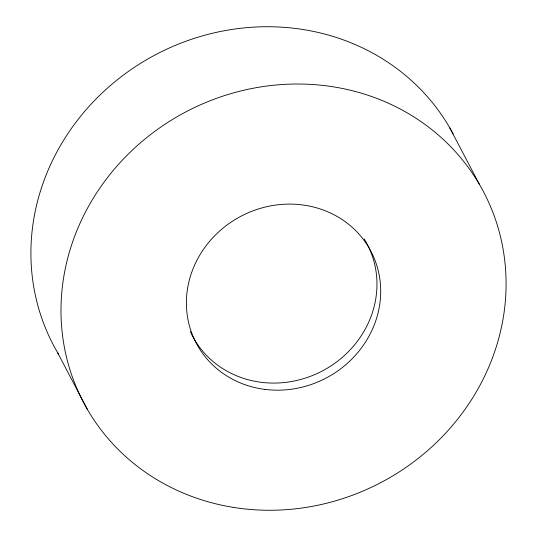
<?xml version="1.0" encoding="UTF-8"?>
<svg xmlns="http://www.w3.org/2000/svg" width="537" height="537" viewBox="0 0 537 537"><rect width="100%" height="100%" fill="white"/><g stroke="black" fill="none" stroke-linecap="round" stroke-linejoin="round"><path stroke-width="0.81" d="M449.523 127.43L479.601 184.715M57.399 352.285L87.477 409.57M364.167 238.898A98.68 91.431 -27.7 0 1 322.952 370.644A98.68 91.431 -27.7 0 1 190.36 331.671M58.647 354.4A226.037 209.43 -27.7 0 1 150.541 57.446A226.037 209.43 -27.7 0 1 453.181 134.008M233.434 507.398A226.037 209.43 -27.7 0 0 496.376 222.197A226.037 209.43 -27.7 0 0 120.798 161.825A226.037 209.43 -27.7 0 0 233.434 507.398M264.775 389.379A98.68 91.431 -27.7 0 0 375.477 261.593A98.68 91.431 -27.7 0 0 210.363 240.455A98.68 91.431 -27.7 0 0 264.775 389.379"/></g></svg>
